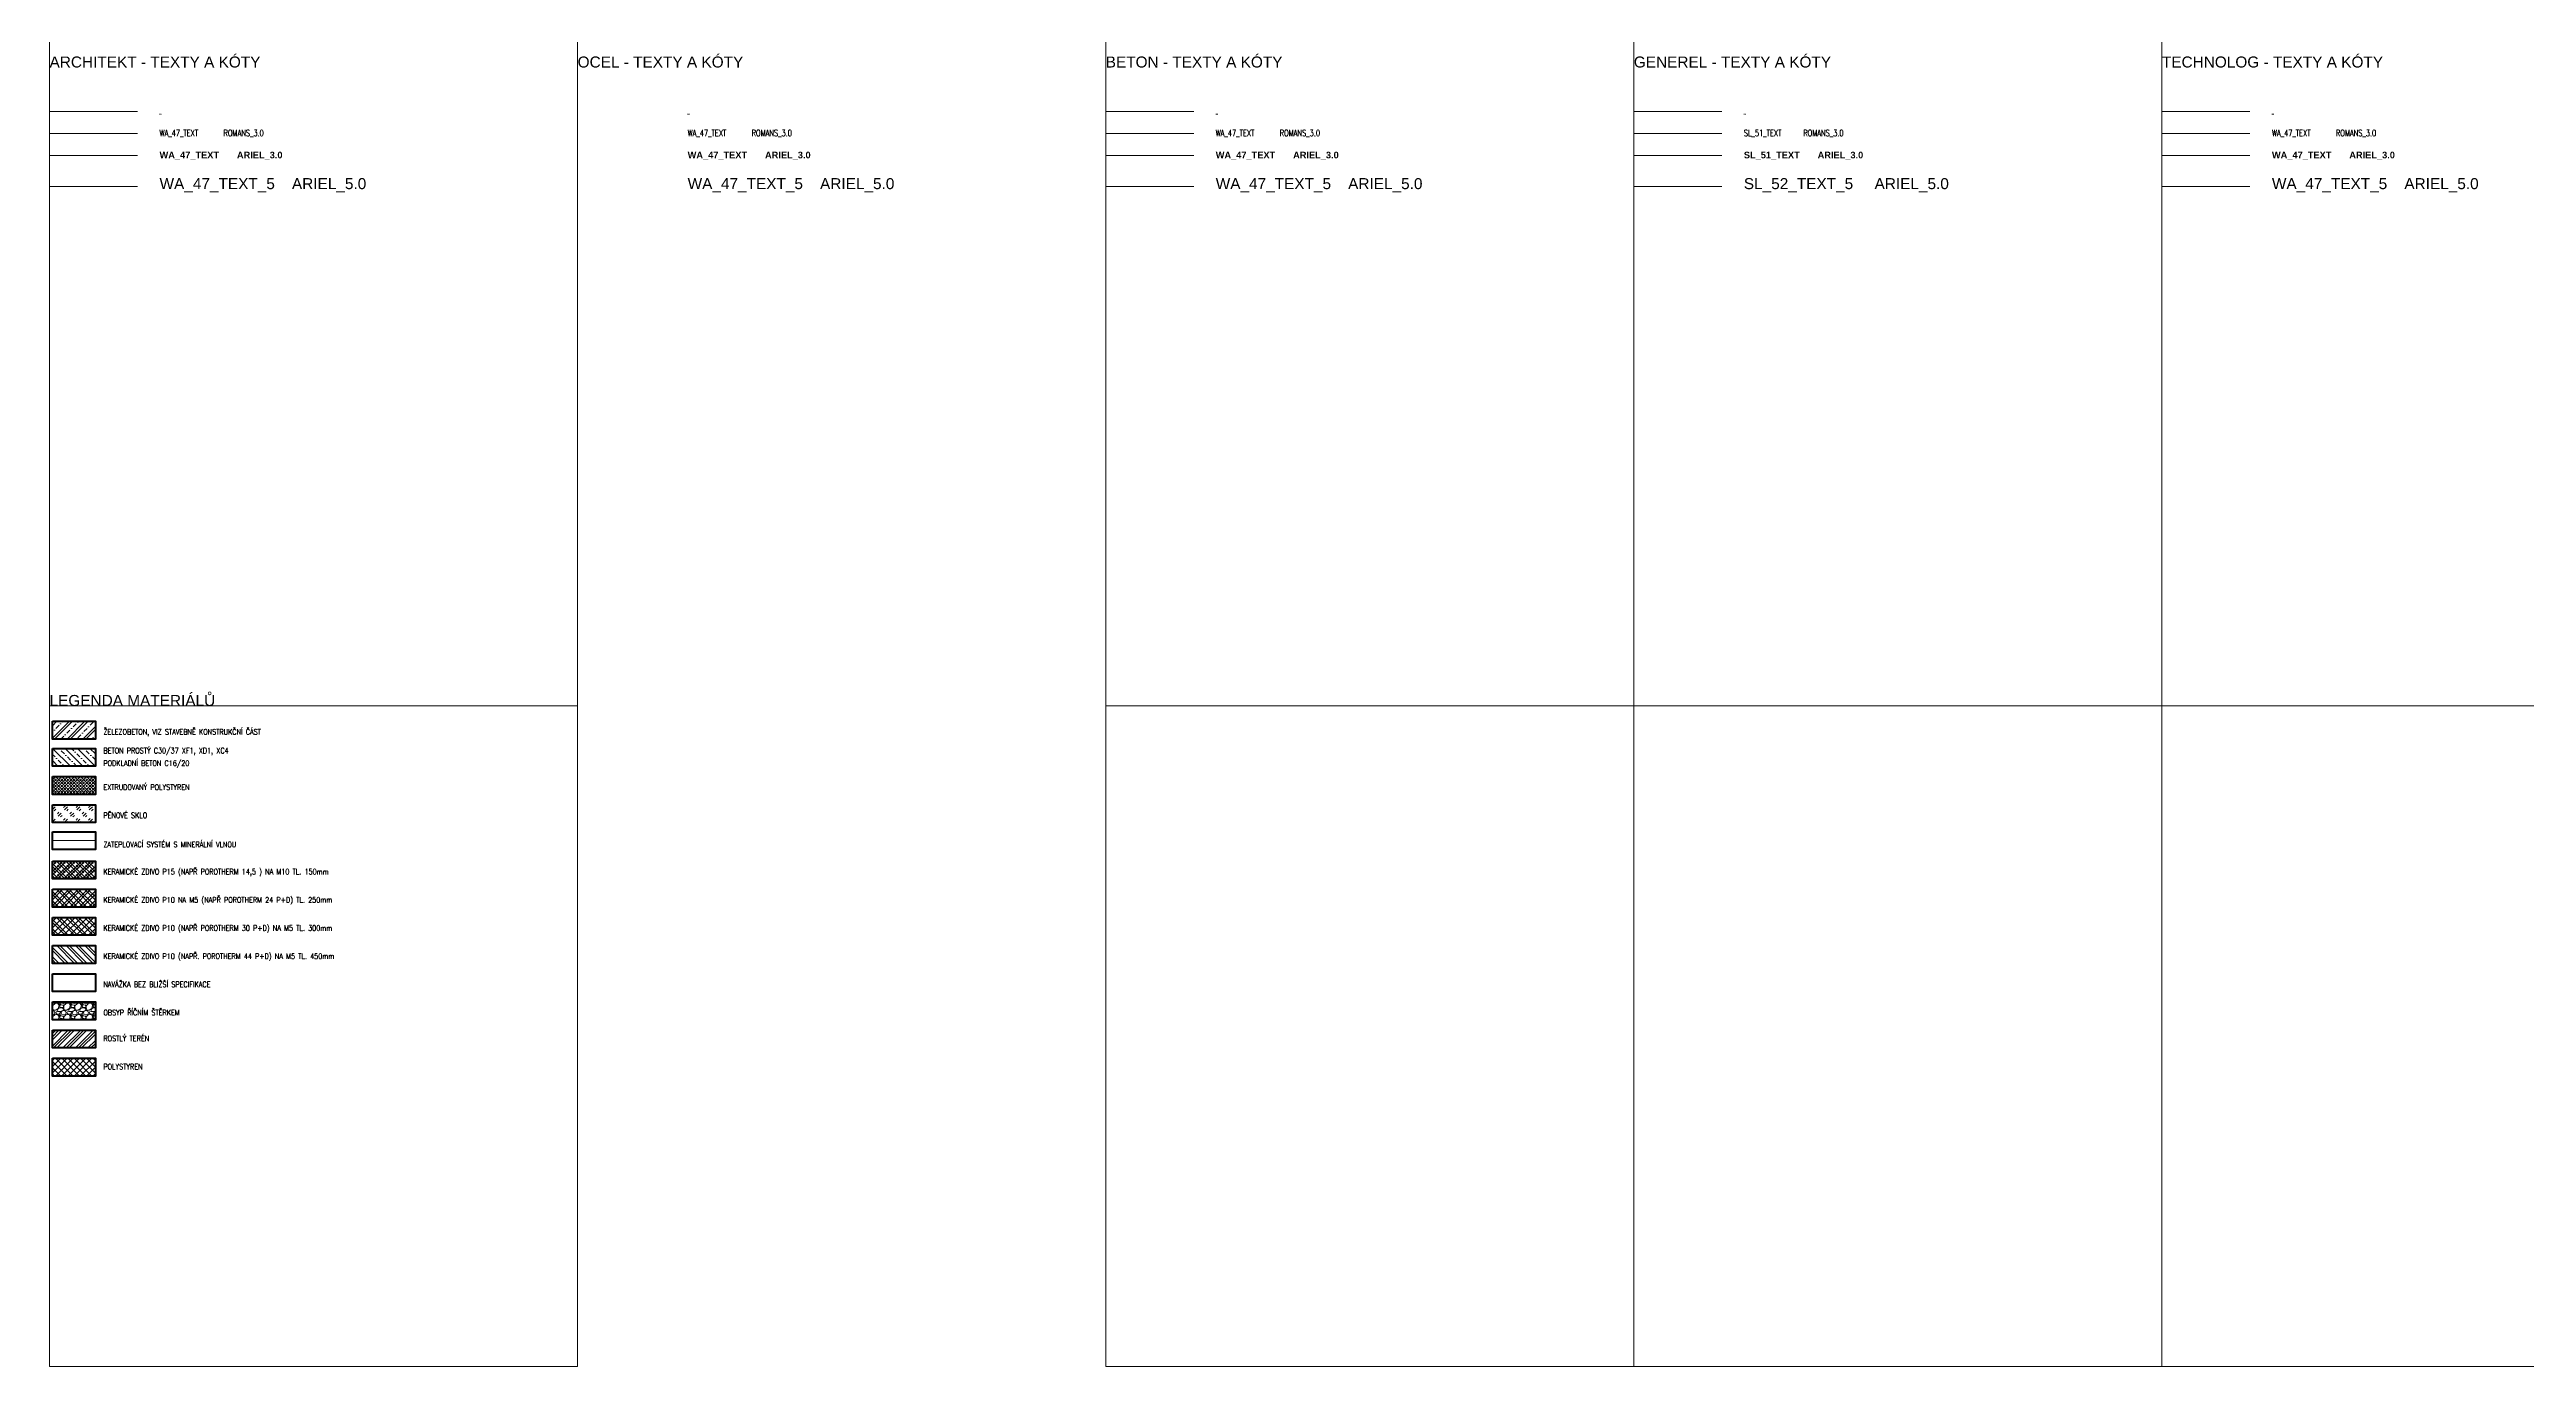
# Model space of a CAD drawing. Header units: millimetres. Extents: x -2000 to 108000, y 0 to 60000.
# Drawn here: x 0 to 56284, y 0 to 29908 of the extents above; entities that cross this region are included whole.
import ezdxf

# ---------------------------------------------------------------- set-up
doc = ezdxf.new("R2010")
doc.units = ezdxf.units.MM
doc.header["$LTSCALE"] = 0.5
for name, color, linetype, lineweight, plot in [('PID_61_NETISKNOUT', 30, 'Continuous', 20, False), ('WA_61_NETISKNOUT', 30, 'Continuous', 20, False), ('WB_61_NETISKNOUT', 30, 'Continuous', 20, False)]:
    doc.layers.add(name, color=color, linetype=linetype, lineweight=lineweight, plot=plot)
for name, color, linetype, lineweight in [('SL_46_TEXT', 4, 'Continuous', 20), ('SL_47_TEXT_5', 2, 'Continuous', 30), ('SL_61_NETISKNOUT', 30, 'Continuous', 20), ('US_46_POPIS', 4, 'Continuous', 20), ('US_47_NADPISY', 4, 'Continuous', 30), ('WA_21_ZDI', 1, 'Continuous', 50), ('WA_46_TEXT', 4, 'Continuous', 20), ('WA_47_TEXT_5', 2, 'Continuous', 30), ('WB_46_TEXT', 1, 'Continuous', 0), ('WB_47_TEXT_5', 4, 'Continuous', 30), ('WB_54_SRAFY', 6, 'Continuous', 20)]:
    doc.layers.add(name, color=color, linetype=linetype, lineweight=lineweight)
doc.styles.add('ARIAL_3.0', font='arialbd.ttf', dxfattribs={"height": 3})
doc.styles.add('ARIAL_5.0', font='arial.ttf', dxfattribs={"height": 5})
doc.styles.add('ROMANS_2.5', font='romans.shx', dxfattribs={"width": 0.7, "height": 2.5})
doc.styles.add('ROMANS_3.0', font='romans.shx', dxfattribs={"width": 0.7, "height": 3})
doc.linetypes.add('IZOLACE', pattern='A,0.00254,-2.54,[134,ltypeshp.shx,S=2.54,R=0,X=-2.54,Y=0],-5.08,[134,ltypeshp.shx,S=2.54,R=180,X=2.54,Y=0],-2.54', length=10.16254)

msp = doc.modelspace()

# ---------------------------------------------------------------- hatches: boundary and pattern name
at = {"layer": 'WB_54_SRAFY'}
h = msp.add_hatch(dxfattribs=at)
h.set_pattern_fill('ZELEZOBETON', color=256, scale=0.5)
h.set_pattern_definition([(45, (-77530.53, 54759.03), (-176.7767, 176.7767), []), (45, (-77459.82, 54759.03), (-176.7767, 176.7767), []), (45, (-77318.4, 54759.03), (-106.066, 247.4874), [100, -50, 0, -50])])
h.paths.add_polyline_path([(65.5, 14653), (1040.9, 14653), (1040.9, 14248.4), (65.5, 14248.4)])
h = msp.add_hatch(dxfattribs=at)
h.set_pattern_fill('BETON-PROSTY', color=256, scale=0.5, angle=90, style=0)
h.set_pattern_definition([(135, (-83668.05, 54782.6), (-141.42136, -141.42136), []), (135, (-83668.05, 54924.01), (-212.13203, -70.71068), [100, -50, 0, -50])])
h.paths.add_polyline_path([(1040.9, 14036.7), (65.5, 14036.7), (65.5, 13632.1), (1040.9, 13632.1)])
h = msp.add_hatch(dxfattribs=at)
h.set_pattern_fill('PLASTY_LEHCENE', color=256, scale=0.5, style=0)
h.set_pattern_definition([(45, (-83632.69, 54782.59), (-70.71068, 70.71068), []), (0, (-83520.02, 54815.714), (70.71068, 70.71068), [12.5, -128.92136]), (45, (-83507.52, 54815.71), (-70.71068, 70.71068), [12.5, -87.5]), (90, (-83498.684, 54824.55), (-70.71068, 70.71068), [12.5, -128.92136]), (135, (-83498.68, 54837.05), (-70.71068, -70.71068), [12.5, -87.5]), (0, (-83520.02, 54845.89), (70.71068, 70.71068), [12.5, -128.92136]), (45, (-83528.86, 54837.05), (-70.71068, 70.71068), [12.5, -87.5]), (90, (-83528.86, 54824.55), (-70.71068, 70.71068), [12.5, -128.92136]), (135, (-83520.02, 54815.71), (-70.71068, -70.71068), [12.5, -87.5]), (135, (-83536.27, 54782.59), (-70.71068, -70.71068), [])])
h.paths.add_polyline_path([(1040.9, 13396.9), (65.5, 13396.9), (65.5, 12992.3), (1040.9, 12992.3)])
h = msp.add_hatch(dxfattribs=at)
h.set_pattern_fill('SKLO', color=256, scale=0.5, style=0)
h.set_pattern_definition([(45, (-83668.05, 54782.6), (2e-14, 282.8427), [100, -100]), (45, (-83473.6, 54906.33), (2e-14, 282.8427), [50, -150]), (45, (-83544.3, 54977.05), (2e-14, 282.8427), [50, -150])])
h.paths.add_polyline_path([(1040.9, 12757), (65.5, 12757), (65.5, 12352.4), (1040.9, 12352.4)])
h = msp.add_hatch(dxfattribs=at)
h.set_pattern_fill('ZDIVO-BETONOVE', color=256, style=0)
h.set_pattern_definition([(45, (-83668.05, 54782.59), (-106.06602, 106.06602), []), (45, (-83597.34, 54782.59), (-106.06602, 106.06602), []), (135, (-83668.05, 54782.59), (-106.06602, -106.06602), []), (135, (-83597.34, 54782.59), (-106.06602, -106.06602), []), (135, (-83544.3, 54800.27), (-106.06602, -106.06602), [100, -50])])
h.paths.add_polyline_path([(1040.9, 11477.3), (65.5, 11477.3), (65.5, 11072.7), (1040.9, 11072.7)])
h = msp.add_hatch(dxfattribs=at)
h.set_pattern_fill('ZDIVO-VYS_PEV', color=256, angle=90, style=0)
h.set_pattern_definition([(135, (-83668.05, 54782.59), (-106.06602, -106.06602), []), (135, (-83668.05, 54853.3), (-106.06602, -106.06602), []), (225, (-83668.05, 54782.59), (106.06602, -106.06602), []), (225, (-83668.05, 54853.3), (106.06602, -106.06602), [])])
h.paths.add_polyline_path([(1040.9, 10837.4), (65.5, 10837.4), (65.5, 10432.8), (1040.9, 10432.8)])
h = msp.add_hatch(dxfattribs=at)
h.set_pattern_fill('ZDIVO-STR_PEV', color=256, angle=90, style=0)
h.set_pattern_definition([(135, (-83668.05, 54782.59), (-106.06602, -106.06602), []), (135, (-83668.05, 54853.3), (-106.06602, -106.06602), []), (225, (-83668.05, 54782.59), (70.71068, -70.71068), [])])
h.paths.add_polyline_path([(1040.9, 10197.5), (65.5, 10197.5), (65.5, 9792.9), (1040.9, 9792.9)])
h = msp.add_hatch(dxfattribs=at)
h.set_pattern_fill('ZDIVO-OBECNE', color=256, angle=90, style=0)
h.set_pattern_definition([(135, (-83668.05, 54782.59), (-106.06602, -106.06602), []), (135, (-83668.05, 54853.3), (-106.06602, -106.06602), [])])
h.paths.add_polyline_path([(1040.9, 9557.7), (65.5, 9557.7), (65.5, 9153.1), (1040.9, 9153.1)])
h = msp.add_hatch(dxfattribs=at)
h.set_pattern_fill('GRAVEL', color=256, scale=0.2)
h.set_pattern_definition([(228.0128, (248.363, -2382.51), (-2032.001727, -2286.00281), [34.172, -3383.05]), (184.9697, (225.503, -2407.91), (3048.004931, 253.998208), [58.6405, -5805.4]), (132.5104, (167.083, -2412.99), (2539.998152, -2794.00273), [41.348, -4093.47]), (267.2737, (68.023, -2476.49), (253.998897, 5079.998365), [53.4005, -5286.64]), (292.8337, (65.483, -2529.83), (-1270.003606, 3048.001733), [52.3634, -5183.98]), (357.2737, (85.803, -2578.09), (-5079.998365, 253.998897), [53.4005, -5286.64]), (37.6942, (139.143, -2580.63), (-3302.002086, -2539.997736), [70.6194, -6991.31]), (72.2553, (195.023, -2537.45), (1778.0035565, 5588.001621), [66.672, -6600.53]), (121.4296, (215.343, -2473.95), (-2032.000524, 3301.996116), [53.5813, -5304.55]), (175.2364, (187.403, -2428.23), (2793.997805, -253.997616), [61.1713, -2997.39]), (222.3974, (126.443, -2423.15), (-3048.000092, -2793.996365), [79.1078, -7831.68]), (138.8141, (319.483, -2479.03), (-1777.99887, 1523.997656), [27.0005, -2673.06]), (171.4692, (299.163, -2461.25), (3301.99496, -508.00128), [51.368, -5085.46]), (225, (248.36, -2453.63), (-5e-14, -253.9998), [35.921, -323.289]), (203.1986, (230.583, -2423.15), (1270.00428, 508.00223), [19.344, -1915.06]), (291.8014, (212.803, -2430.77), (-254.00018, 762.0005), [27.3566, -1340.48]), (30.9638, (222.963, -2456.17), (761.9992, 508.0004), [44.432, -1436.63]), (161.5651, (261.06, -2433.31), (508.00023, -253.9996), [32.1287, -771.09]), (16.3895, (65.483, -2430.77), (2540.001401, 761.998415), [45.009, -4455.88]), (70.3462, (108.663, -2418.07), (-1015.99717, -2793.99605), [37.76, -3738.22]), (293.1986, (261.063, -2382.51), (-508.00223, 1270.00428), [38.688, -1895.72]), (343.6105, (276.303, -2418.07), (-2540.001401, 761.998415), [45.009, -4455.88]), (339.444, (65.483, -2588.25), (-1270.00158, 507.99938), [43.4035, -2126.77]), (294.7751, (106.123, -2603.49), (-1269.99704, 2793.998703), [36.367, -3600.36]), (66.8014, (263.603, -2636.51), (508.00223, 1270.00428), [38.688, -1895.72]), (17.354, (278.843, -2600.95), (-3302.000178, -1015.998468), [42.5783, -4215.24]), (69.444, (139.143, -2636.51), (-507.99938, -1270.00158), [21.702, -2148.48]), (101.3099, (248.363, -2636.51), (-253.99875, 1015.99675), [12.9515, -1282.2]), (165.9638, (245.823, -2623.81), (762.00054, -253.99956), [52.3634, -994.905]), (186.009, (195.023, -2611.11), (2539.996254, 253.999407), [48.5267, -4804.14]), (303.6901, (222.96, -2479.03), (-254.0001, 507.9995), [36.6324, -879.178]), (353.1572, (243.283, -2509.51), (4318.001786, -508.002275), [63.9557, -6331.6]), (60.9454, (306.783, -2517.13), (-1015.997637, -1777.99576), [26.151, -2588.94]), (90, (319.48, -2494.27), (-254, 254), [15.24, -238.76]), (120.2564, (189.943, -2603.49), (1015.997847, -1777.999103), [35.2867, -3493.39]), (48.0128, (172.163, -2573.01), (2032.001727, 2286.00281), [68.3443, -3348.88]), (0, (217.88, -2522.2), (254, 254), [66.04, -187.96]), (325.3048, (283.923, -2522.21), (-2539.9956, 1778.00017), [40.161, -3975.93]), (254.0546, (316.943, -2545.07), (-254.00065, -1016.00242), [36.983, -1812.17]), (207.646, (306.783, -2580.63), (-4825.998305, -2540.001597), [60.2145, -5961.25]), (175.4261, (253.443, -2608.57), (-3302.0007605, 253.998771), [63.703, -6306.58]), (175.4261, (253.443, -2608.57), (-3302.0007605, 253.998771), [63.703, -6306.58])])
h.paths.add_polyline_path([(65.5, 8278), (1040.9, 8278), (1040.9, 7873.4), (65.5, 7873.4)])
h = msp.add_hatch(dxfattribs=at)
h.set_pattern_fill('ZEM_PUVODNI', color=256, style=0)
h.set_pattern_definition([(45, (-83668.05, 54782.6), (-141.42136, 141.42136), []), (45, (-83597.34, 54782.6), (-141.42136, 141.42136), []), (45, (-83526.63, 54782.6), (-141.42136, 141.42136), [])])
h.paths.add_polyline_path([(1040.9, 7638.1), (65.5, 7638.1), (65.5, 7233.5), (1040.9, 7233.5)])
h = msp.add_hatch(dxfattribs=at)
h.set_pattern_fill('PLASTY', color=256, style=0)
h.set_pattern_definition([(45, (-83668.05, 44272.73), (-70.71068, 70.71068), []), (135, (-83668.05, 44272.73), (-70.71068, -70.71068), [])])
h.paths.add_polyline_path([(1040.9, 6998.2), (65.5, 6998.2), (65.5, 6593.6), (1040.9, 6593.6)])

# ---------------------------------------------------------------- linework, layer by layer
at = {"layer": 'PID_61_NETISKNOUT'}
for p, q in [((48000, 28500), (50000, 28500)), ((48000, 28000), (50000, 28000)), ((48000, 27500), (50000, 27500)), ((48000, 26800), (50000, 26800)), ((48000, 26800), (50000, 26800)), ((60000, 15000), (48000, 15000))]:
    msp.add_line(p, q, dxfattribs=at)
msp.add_lwpolyline([(48000, 0), (60000, 0), (60000, 60000), (48000, 60000)], close=True, dxfattribs=at)
at = {"layer": 'SL_61_NETISKNOUT'}
for p, q in [((36000, 28500), (38000, 28500)), ((36000, 28000), (38000, 28000)), ((36000, 27500), (38000, 27500)), ((36000, 26800), (38000, 26800)), ((36000, 26800), (38000, 26800)), ((48000, 15000), (36000, 15000))]:
    msp.add_line(p, q, dxfattribs=at)
msp.add_lwpolyline([(36000, 0), (48000, 0), (48000, 60000), (36000, 60000)], close=True, dxfattribs=at)
at = {"layer": 'WA_21_ZDI'}
for points in [[(65.5, 14653), (1040.9, 14653), (1040.9, 14248.4), (65.5, 14248.4)], [(65.5, 14036.7), (1040.9, 14036.7), (1040.9, 13632.1), (65.5, 13632.1)], [(65.5, 13396.9), (1040.9, 13396.9), (1040.9, 12992.3), (65.5, 12992.3)], [(65.5, 12757), (1040.9, 12757), (1040.9, 12352.4), (65.5, 12352.4)], [(65.5, 12143.5), (1040.9, 12143.5), (1040.9, 11738.9), (65.5, 11738.9)], [(65.5, 11477.3), (1040.9, 11477.3), (1040.9, 11072.7), (65.5, 11072.7)], [(65.5, 10837.4), (1040.9, 10837.4), (1040.9, 10432.8), (65.5, 10432.8)], [(65.5, 10197.5), (1040.9, 10197.5), (1040.9, 9792.9), (65.5, 9792.9)], [(65.5, 9557.7), (1040.9, 9557.7), (1040.9, 9153.1), (65.5, 9153.1)], [(65.5, 8917.8), (1040.9, 8917.8), (1040.9, 8513.2), (65.5, 8513.2)], [(65.5, 8278), (1040.9, 8278), (1040.9, 7873.4), (65.5, 7873.4)], [(65.5, 7638.1), (1040.9, 7638.1), (1040.9, 7233.5), (65.5, 7233.5)], [(65.5, 6998.2), (1040.9, 6998.2), (1040.9, 6593.6), (65.5, 6593.6)]]:
    msp.add_lwpolyline(points, close=True, dxfattribs=at)
at = {"layer": 'WA_61_NETISKNOUT'}
for p, q in [((0, 28500), (2000, 28500)), ((0, 28000), (2000, 28000)), ((0, 27500), (2000, 27500)), ((0, 26800), (2000, 26800)), ((0, 26800), (2000, 26800)), ((12000, 15000), (0, 15000))]:
    msp.add_line(p, q, dxfattribs=at)
msp.add_lwpolyline([(0, 0), (12000, 0), (12000, 60000), (0, 60000)], close=True, dxfattribs=at)
at = {"layer": 'WB_54_SRAFY', "linetype": 'IZOLACE', "ltscale": 0.4}
msp.add_lwpolyline([(65.5, 11941.2), (1040.9, 11941.2)], dxfattribs=at)
at = {"layer": 'WB_61_NETISKNOUT'}
for p, q in [((24000, 28500), (26000, 28500)), ((24000, 28000), (26000, 28000)), ((24000, 27500), (26000, 27500)), ((24000, 26800), (26000, 26800)), ((24000, 26800), (26000, 26800)), ((36000, 15000), (24000, 15000))]:
    msp.add_line(p, q, dxfattribs=at)
msp.add_lwpolyline([(24000, 0), (36000, 0), (36000, 60000), (24000, 60000)], close=True, dxfattribs=at)

# ---------------------------------------------------------------- texts
at = {"layer": 'SL_46_TEXT', "width": 0.7}
for s, height, style, p in [('SL_51_TEXT        ROMANS_2.5', 2.5, 'ROMANS_2.5', (38500, 28437.5)), ('SL_51_TEXT      ROMANS_3.0', 150, 'ROMANS_3.0', (38500, 27937.5))]:
    msp.add_text(s, height=height, dxfattribs=dict(at, style=style)).set_placement(p)
at = {"layer": 'SL_46_TEXT', "style": 'ARIAL_3.0'}
msp.add_text('SL_51_TEXT       ARIEL_3.0', height=150, dxfattribs=at).set_placement((38500, 27437.5))
at = {"layer": 'SL_47_TEXT_5', "style": 'ARIAL_5.0'}
for s, p in [('GENEREL - TEXTY A KÓTY', (36000, 29500)), ('SL_52_TEXT_5     ARIEL_5.0', (38500, 26737.5))]:
    msp.add_text(s, height=250, dxfattribs=at).set_placement(p)
at = {"layer": 'US_46_POPIS', "width": 0.7}
for s, height, style, p in [('WA_47_TEXT       ROMANS_2.5', 2.5, 'ROMANS_2.5', (14500, 28437.5)), ('WA_47_TEXT       ROMANS_3.0', 150, 'ROMANS_3.0', (14500, 27937.5))]:
    msp.add_text(s, height=height, dxfattribs=dict(at, style=style)).set_placement(p)
at = {"layer": 'US_46_POPIS', "style": 'ARIAL_3.0'}
msp.add_text('WA_47_TEXT       ARIEL_3.0', height=150, dxfattribs=at).set_placement((14500, 27437.5))
at = {"layer": 'US_47_NADPISY', "style": 'ARIAL_5.0'}
for s, p in [('OCEL - TEXTY A KÓTY', (12000, 29500)), ('WA_47_TEXT_5    ARIEL_5.0', (14500, 26737.5))]:
    msp.add_text(s, height=250, dxfattribs=at).set_placement(p)
at = {"layer": 'WA_46_TEXT', "width": 0.7}
for s, height, style, p in [('WA_47_TEXT       ROMANS_2.5', 2.5, 'ROMANS_2.5', (2500, 28437.5)), ('WA_47_TEXT       ROMANS_2.5', 2.5, 'ROMANS_2.5', (50500, 28437.5)), ('WA_47_TEXT       ROMANS_3.0', 150, 'ROMANS_3.0', (2500, 27937.5)), ('WA_47_TEXT       ROMANS_3.0', 150, 'ROMANS_3.0', (50500, 27937.5)), ('ŽELEZOBETON, VIZ STAVEBNĚ KONSTRUKČNÍ ČÁST ', 125, 'ROMANS_2.5', (1224.1, 14349.2)), ('BETON PROSTÝ C30/37 XF1, XD1, XC4 ', 125, 'ROMANS_2.5', (1224.1, 13923.5)), ('PODKLADNÍ BETON C16/20', 125, 'ROMANS_2.5', (1224.1, 13637.4)), ('EXTRUDOVANÝ POLYSTYREN', 125, 'ROMANS_2.5', (1224.1, 13093)), ('PĚNOVÉ SKLO', 125, 'ROMANS_2.5', (1224.1, 12453.2)), ('ZATEPLOVACÍ SYSTÉM S MINERÁLNÍ VLNOU', 125, 'ROMANS_2.5', (1224.1, 11791.9)), ('KERAMICKÉ ZDIVO P15 (NAPŘ POROTHERM 14,5 ) NA M10 TL. 150mm', 125, 'ROMANS_2.5', (1224.1, 11173.4)), ('KERAMICKÉ ZDIVO P10 NA M5 (NAPŘ POROTHERM 24 P+D) TL. 250mm', 125, 'ROMANS_2.5', (1224.1, 10533.6)), ('KERAMICKÉ ZDIVO P10 (NAPŘ POROTHERM 30 P+D) NA M5 TL. 300mm', 125, 'ROMANS_2.5', (1224.1, 9893.7)), ('KERAMICKÉ ZDIVO P10 (NAPŘ. POROTHERM 44 P+D) NA M5 TL. 450mm', 125, 'ROMANS_2.5', (1224.1, 9253.9)), ('NAVÁŽKA BEZ BLIŽŠÍ SPECIFIKACE', 125, 'ROMANS_2.5', (1224.1, 8614)), ('OBSYP ŘÍČNÍM ŠTĚRKEM', 125, 'ROMANS_2.5', (1224.1, 7974.1)), ('ROSTLÝ TERÉN', 125, 'ROMANS_2.5', (1224.1, 7386.1)), ('POLYSTYREN', 125, 'ROMANS_2.5', (1224.1, 6746.3))]:
    msp.add_text(s, height=height, dxfattribs=dict(at, style=style)).set_placement(p)
at = {"layer": 'WA_46_TEXT', "style": 'ARIAL_3.0'}
for p in [(2500, 27437.5), (50500, 27437.5)]:
    msp.add_text('WA_47_TEXT       ARIEL_3.0', height=150, dxfattribs=at).set_placement(p)
at = {"layer": 'WA_47_TEXT_5', "style": 'ARIAL_5.0'}
for s, p in [('ARCHITEKT - TEXTY A KÓTY', (0, 29500)), ('TECHNOLOG - TEXTY A KÓTY', (48000, 29500)), ('WA_47_TEXT_5    ARIEL_5.0', (2500, 26737.5)), ('WA_47_TEXT_5    ARIEL_5.0', (50500, 26737.5)), ('LEGENDA MATERIÁLŮ', (0, 15000))]:
    msp.add_text(s, height=250, dxfattribs=at).set_placement(p)
at = {"layer": 'WB_46_TEXT', "width": 0.7}
for s, height, style, p in [('WA_47_TEXT       ROMANS_2.5', 2.5, 'ROMANS_2.5', (26500, 28437.5)), ('WA_47_TEXT       ROMANS_3.0', 150, 'ROMANS_3.0', (26500, 27937.5))]:
    msp.add_text(s, height=height, dxfattribs=dict(at, style=style)).set_placement(p)
at = {"layer": 'WB_46_TEXT', "style": 'ARIAL_3.0'}
msp.add_text('WA_47_TEXT       ARIEL_3.0', height=150, dxfattribs=at).set_placement((26500, 27437.5))
at = {"layer": 'WB_47_TEXT_5', "style": 'ARIAL_5.0'}
for s, p in [('BETON - TEXTY A KÓTY', (24000, 29500)), ('WA_47_TEXT_5    ARIEL_5.0', (26500, 26737.5))]:
    msp.add_text(s, height=250, dxfattribs=at).set_placement(p)

doc.saveas('drawing.dxf')
